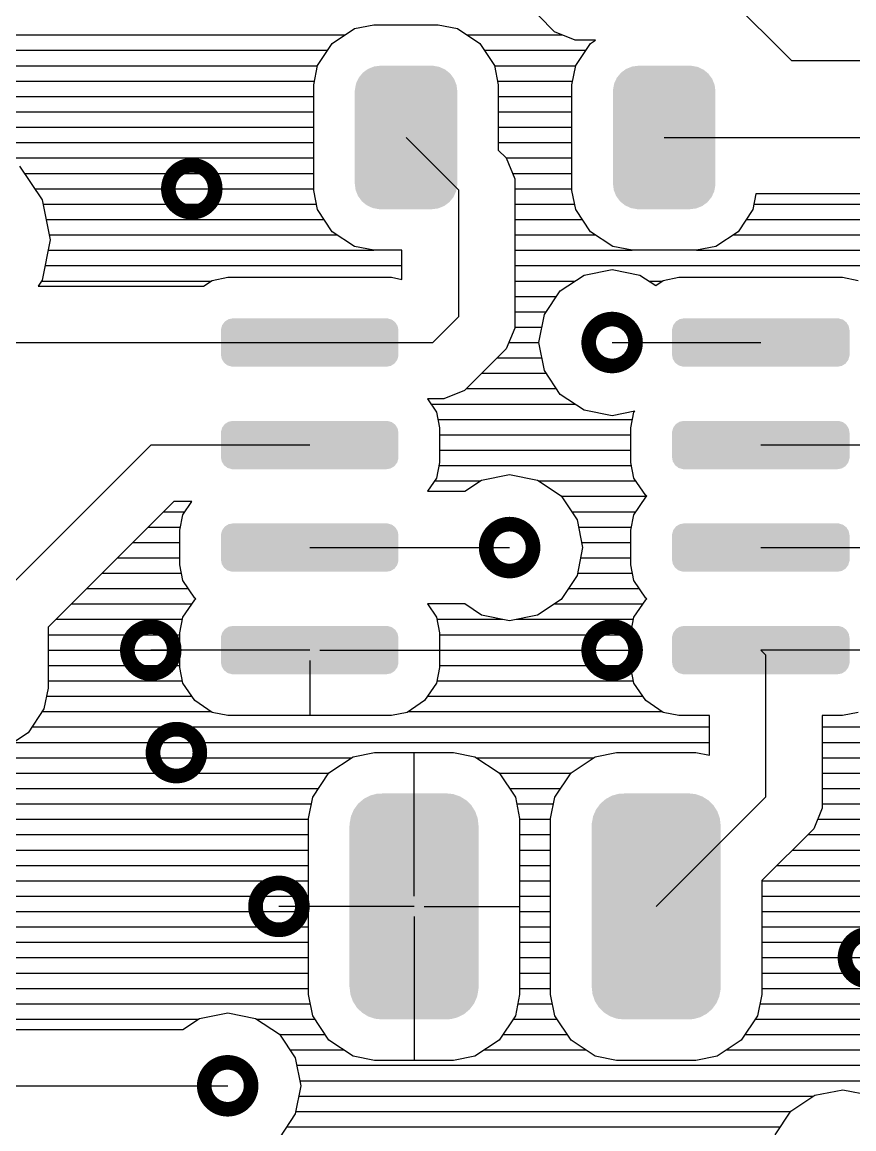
# Model space of a CAD drawing. Extents: x 295 to 953, y 10 to 290.
# Drawn here: x 630.63 to 651.24, y 140.69 to 168.11 of the extents above; entities that cross this region are included whole.
import ezdxf

# ---------------------------------------------------------------- set-up
doc = ezdxf.new("R2010")
doc.units = 0
doc.header["$LTSCALE"] = 5
doc.header["$MEASUREMENT"] = 0
doc.layers.get('0').update_dxf_attribs({"linetype": 'CONTINUOUS', "lineweight": 25})
doc.layers.add('130409_DV-DPH-A6_TOP', color=5, linetype='CONTINUOUS')

msp = doc.modelspace()

# ---------------------------------------------------------------- linework, layer by layer
at = {"const_width": 0.363}
for points in [[(634.253, 163.98, 1), (635.414, 163.98, 1)], [(644.667, 160.17, 1), (645.828, 160.17, 1)], [(642.127, 155.09, 1), (643.288, 155.09, 1)], [(633.237, 152.55, 1), (634.398, 152.55, 1)], [(644.667, 152.55, 1), (645.828, 152.55, 1)], [(633.872, 150.01, 1), (635.033, 150.01, 1)], [(636.412, 146.2, 1), (637.573, 146.2, 1)], [(651.017, 144.93, 1), (652.178, 144.93, 1)], [(635.142, 141.755, 1), (636.303, 141.755, 1)]]:
    msp.add_lwpolyline(points, format="xyb", close=True, dxfattribs=at)
for points in [[(639.199, 166.948), (639.325, 166.999), (641.077, 166.948), (640.968, 166.999)], [(639.325, 166.999), (639.348, 167.008), (640.968, 166.999), (640.918, 167.008)], [(639.348, 167.008), (639.5, 167.027), (640.918, 167.008), (640.81, 167.027)], [(639.5, 167.027), (639.507, 167.028), (640.81, 167.027), (640.777, 167.028)], [(645.595, 166.948), (645.721, 166.999), (647.473, 166.948), (647.364, 166.999)], [(645.721, 166.999), (645.744, 167.008), (647.364, 166.999), (647.313, 167.008)], [(645.744, 167.008), (645.896, 167.027), (647.313, 167.008), (647.206, 167.027)], [(645.896, 167.027), (645.903, 167.028), (647.206, 167.027), (647.173, 167.028)], [(638.955, 166.701), (638.969, 166.729), (641.332, 166.701), (641.312, 166.729)], [(638.969, 166.729), (639.051, 166.83), (641.312, 166.729), (641.238, 166.83)], [(639.051, 166.83), (639.07, 166.854), (641.238, 166.83), (641.209, 166.854)], [(639.07, 166.854), (639.176, 166.932), (641.209, 166.854), (641.113, 166.932)], [(639.176, 166.932), (639.199, 166.948), (641.113, 166.932), (641.077, 166.948)], [(645.351, 166.701), (645.364, 166.729), (647.728, 166.701), (647.707, 166.729)], [(645.364, 166.729), (645.447, 166.83), (647.707, 166.729), (647.633, 166.83)], [(645.447, 166.83), (645.466, 166.854), (647.633, 166.83), (647.605, 166.854)], [(645.466, 166.854), (645.572, 166.932), (647.605, 166.854), (647.509, 166.932)], [(645.572, 166.932), (645.595, 166.948), (647.509, 166.932), (647.473, 166.948)], [(638.873, 166.426), (638.896, 166.552), (641.408, 166.426), (641.392, 166.552)], [(638.896, 166.552), (638.901, 166.584), (641.392, 166.552), (641.379, 166.584)], [(638.901, 166.584), (638.955, 166.701), (641.379, 166.584), (641.332, 166.701)], [(645.269, 166.426), (645.291, 166.552), (647.804, 166.426), (647.788, 166.552)], [(645.291, 166.552), (645.297, 166.584), (647.788, 166.552), (647.775, 166.584)], [(645.297, 166.584), (645.351, 166.701), (647.775, 166.584), (647.728, 166.701)], [(638.872, 166.393), (638.873, 166.426), (641.412, 166.393), (641.408, 166.426)], [(638.872, 164.107), (638.872, 166.393), (641.412, 164.107), (641.412, 166.393)], [(645.268, 166.393), (645.269, 166.426), (647.808, 166.393), (647.804, 166.426)], [(645.268, 164.107), (645.268, 166.393), (647.808, 164.107), (647.808, 166.393)], [(638.876, 164.074), (638.872, 164.107), (641.411, 164.074), (641.412, 164.107)], [(638.892, 163.948), (638.876, 164.074), (641.389, 163.948), (641.411, 164.074)], [(645.272, 164.074), (645.268, 164.107), (647.807, 164.074), (647.808, 164.107)], [(645.288, 163.948), (645.272, 164.074), (647.784, 163.948), (647.807, 164.074)], [(638.905, 163.916), (638.892, 163.948), (641.383, 163.916), (641.389, 163.948)], [(638.952, 163.799), (638.905, 163.916), (641.329, 163.799), (641.383, 163.916)], [(638.973, 163.771), (638.952, 163.799), (641.316, 163.771), (641.329, 163.799)], [(639.047, 163.67), (638.973, 163.771), (641.233, 163.67), (641.316, 163.771)], [(645.301, 163.916), (645.288, 163.948), (647.779, 163.916), (647.784, 163.948)], [(645.348, 163.799), (645.301, 163.916), (647.725, 163.799), (647.779, 163.916)], [(645.368, 163.771), (645.348, 163.799), (647.711, 163.771), (647.725, 163.799)], [(645.442, 163.67), (645.368, 163.771), (647.629, 163.67), (647.711, 163.771)], [(639.075, 163.646), (639.047, 163.67), (641.214, 163.646), (641.233, 163.67)], [(639.171, 163.568), (639.075, 163.646), (641.108, 163.568), (641.214, 163.646)], [(639.207, 163.552), (639.171, 163.568), (641.085, 163.552), (641.108, 163.568)], [(639.316, 163.501), (639.207, 163.552), (640.959, 163.501), (641.085, 163.552)], [(639.367, 163.492), (639.316, 163.501), (640.936, 163.492), (640.959, 163.501)], [(639.474, 163.473), (639.367, 163.492), (640.784, 163.473), (640.936, 163.492)], [(639.507, 163.472), (639.474, 163.473), (640.777, 163.472), (640.784, 163.473)], [(645.471, 163.646), (645.442, 163.67), (647.61, 163.646), (647.629, 163.67)], [(645.567, 163.568), (645.471, 163.646), (647.504, 163.568), (647.61, 163.646)], [(645.603, 163.552), (645.567, 163.568), (647.481, 163.552), (647.504, 163.568)], [(645.712, 163.501), (645.603, 163.552), (647.355, 163.501), (647.481, 163.552)], [(645.762, 163.492), (645.712, 163.501), (647.332, 163.492), (647.355, 163.501)], [(645.87, 163.473), (645.762, 163.492), (647.18, 163.473), (647.332, 163.492)], [(645.903, 163.472), (645.87, 163.473), (647.173, 163.472), (647.18, 163.473)], [(635.638, 160.671), (635.653, 160.692), (639.876, 160.671), (639.85, 160.692)], [(635.653, 160.692), (635.728, 160.738), (639.85, 160.692), (639.789, 160.738)], [(635.728, 160.738), (635.747, 160.749), (639.789, 160.738), (639.748, 160.749)], [(635.747, 160.749), (635.847, 160.768), (639.748, 160.749), (639.683, 160.768)], [(635.847, 160.768), (635.855, 160.769), (639.683, 160.768), (639.654, 160.769)], [(646.814, 160.671), (646.829, 160.692), (651.052, 160.671), (651.026, 160.692)], [(646.829, 160.692), (646.904, 160.738), (651.026, 160.692), (650.965, 160.738)], [(646.904, 160.738), (646.923, 160.749), (650.965, 160.738), (650.924, 160.749)], [(646.923, 160.749), (647.023, 160.768), (650.924, 160.749), (650.859, 160.768)], [(647.023, 160.768), (647.031, 160.769), (650.859, 160.768), (650.83, 160.769)], [(635.555, 160.47), (635.556, 160.498), (639.954, 160.47), (639.949, 160.498)], [(635.555, 159.87), (635.555, 160.47), (639.954, 159.87), (639.954, 160.47)], [(635.556, 160.498), (635.579, 160.578), (639.949, 160.498), (639.934, 160.578)], [(635.579, 160.578), (635.587, 160.604), (639.934, 160.578), (639.918, 160.604)], [(635.587, 160.604), (635.638, 160.671), (639.918, 160.604), (639.876, 160.671)], [(646.731, 160.47), (646.732, 160.498), (651.13, 160.47), (651.125, 160.498)], [(646.731, 159.87), (646.731, 160.47), (651.13, 159.87), (651.13, 160.47)], [(646.732, 160.498), (646.755, 160.578), (651.125, 160.498), (651.11, 160.578)], [(646.755, 160.578), (646.763, 160.604), (651.11, 160.578), (651.094, 160.604)], [(646.763, 160.604), (646.814, 160.671), (651.094, 160.604), (651.052, 160.671)], [(635.56, 159.842), (635.555, 159.87), (639.953, 159.842), (639.954, 159.87)], [(646.736, 159.842), (646.731, 159.87), (651.129, 159.842), (651.13, 159.87)], [(635.575, 159.762), (635.56, 159.842), (639.93, 159.762), (639.953, 159.842)], [(635.591, 159.736), (635.575, 159.762), (639.922, 159.736), (639.93, 159.762)], [(635.633, 159.669), (635.591, 159.736), (639.871, 159.669), (639.922, 159.736)], [(635.66, 159.648), (635.633, 159.669), (639.856, 159.648), (639.871, 159.669)], [(635.72, 159.602), (635.66, 159.648), (639.781, 159.602), (639.856, 159.648)], [(635.761, 159.591), (635.72, 159.602), (639.763, 159.591), (639.781, 159.602)], [(635.826, 159.572), (635.761, 159.591), (639.662, 159.572), (639.763, 159.591)], [(646.751, 159.762), (646.736, 159.842), (651.106, 159.762), (651.129, 159.842)], [(646.767, 159.736), (646.751, 159.762), (651.098, 159.736), (651.106, 159.762)], [(646.809, 159.669), (646.767, 159.736), (651.047, 159.669), (651.098, 159.736)], [(646.836, 159.648), (646.809, 159.669), (651.032, 159.648), (651.047, 159.669)], [(646.896, 159.602), (646.836, 159.648), (650.957, 159.602), (651.032, 159.648)], [(646.937, 159.591), (646.896, 159.602), (650.939, 159.591), (650.957, 159.602)], [(647.002, 159.572), (646.937, 159.591), (650.838, 159.572), (650.939, 159.591)], [(635.855, 159.571), (635.826, 159.572), (639.654, 159.571), (639.662, 159.572)], [(647.031, 159.571), (647.002, 159.572), (650.83, 159.571), (650.838, 159.572)], [(635.747, 158.209), (635.847, 158.228), (639.748, 158.209), (639.683, 158.228)], [(635.847, 158.228), (635.855, 158.229), (639.683, 158.228), (639.654, 158.229)], [(646.923, 158.209), (647.023, 158.228), (650.924, 158.209), (650.859, 158.228)], [(647.023, 158.228), (647.031, 158.229), (650.859, 158.228), (650.83, 158.229)], [(635.555, 157.93), (635.556, 157.958), (639.954, 157.93), (639.949, 157.958)], [(635.556, 157.958), (635.579, 158.038), (639.949, 157.958), (639.934, 158.038)], [(635.579, 158.038), (635.587, 158.064), (639.934, 158.038), (639.918, 158.064)], [(635.587, 158.064), (635.638, 158.131), (639.918, 158.064), (639.876, 158.131)], [(635.638, 158.131), (635.653, 158.152), (639.876, 158.131), (639.85, 158.152)], [(635.653, 158.152), (635.728, 158.198), (639.85, 158.152), (639.789, 158.198)], [(635.728, 158.198), (635.747, 158.209), (639.789, 158.198), (639.748, 158.209)], [(646.731, 157.93), (646.732, 157.958), (651.13, 157.93), (651.125, 157.958)], [(646.732, 157.958), (646.755, 158.038), (651.125, 157.958), (651.11, 158.038)], [(646.755, 158.038), (646.763, 158.064), (651.11, 158.038), (651.094, 158.064)], [(646.763, 158.064), (646.814, 158.131), (651.094, 158.064), (651.052, 158.131)], [(646.814, 158.131), (646.829, 158.152), (651.052, 158.131), (651.026, 158.152)], [(646.829, 158.152), (646.904, 158.198), (651.026, 158.152), (650.965, 158.198)], [(646.904, 158.198), (646.923, 158.209), (650.965, 158.198), (650.924, 158.209)], [(635.555, 157.33), (635.555, 157.93), (639.954, 157.33), (639.954, 157.93)], [(646.731, 157.33), (646.731, 157.93), (651.13, 157.33), (651.13, 157.93)], [(635.56, 157.302), (635.555, 157.33), (639.953, 157.302), (639.954, 157.33)], [(635.575, 157.222), (635.56, 157.302), (639.93, 157.222), (639.953, 157.302)], [(635.591, 157.196), (635.575, 157.222), (639.922, 157.196), (639.93, 157.222)], [(635.633, 157.129), (635.591, 157.196), (639.871, 157.129), (639.922, 157.196)], [(635.66, 157.108), (635.633, 157.129), (639.856, 157.108), (639.871, 157.129)], [(646.736, 157.302), (646.731, 157.33), (651.129, 157.302), (651.13, 157.33)], [(646.751, 157.222), (646.736, 157.302), (651.106, 157.222), (651.129, 157.302)], [(646.767, 157.196), (646.751, 157.222), (651.098, 157.196), (651.106, 157.222)], [(646.809, 157.129), (646.767, 157.196), (651.047, 157.129), (651.098, 157.196)], [(646.836, 157.108), (646.809, 157.129), (651.032, 157.108), (651.047, 157.129)], [(635.72, 157.062), (635.66, 157.108), (639.781, 157.062), (639.856, 157.108)], [(635.761, 157.051), (635.72, 157.062), (639.763, 157.051), (639.781, 157.062)], [(635.826, 157.032), (635.761, 157.051), (639.662, 157.032), (639.763, 157.051)], [(635.855, 157.031), (635.826, 157.032), (639.654, 157.031), (639.662, 157.032)], [(646.896, 157.062), (646.836, 157.108), (650.957, 157.062), (651.032, 157.108)], [(646.937, 157.051), (646.896, 157.062), (650.939, 157.051), (650.957, 157.062)], [(647.002, 157.032), (646.937, 157.051), (650.838, 157.032), (650.939, 157.051)], [(647.031, 157.031), (647.002, 157.032), (650.83, 157.031), (650.838, 157.032)], [(635.556, 155.418), (635.579, 155.498), (639.949, 155.418), (639.934, 155.498)], [(635.579, 155.498), (635.587, 155.524), (639.934, 155.498), (639.918, 155.524)], [(635.587, 155.524), (635.638, 155.591), (639.918, 155.524), (639.876, 155.591)], [(635.638, 155.591), (635.653, 155.612), (639.876, 155.591), (639.85, 155.612)], [(635.653, 155.612), (635.728, 155.658), (639.85, 155.612), (639.789, 155.658)], [(635.728, 155.658), (635.747, 155.669), (639.789, 155.658), (639.748, 155.669)], [(635.747, 155.669), (635.847, 155.688), (639.748, 155.669), (639.683, 155.688)], [(635.847, 155.688), (635.855, 155.689), (639.683, 155.688), (639.654, 155.689)], [(646.732, 155.418), (646.755, 155.498), (651.125, 155.418), (651.11, 155.498)], [(646.755, 155.498), (646.763, 155.524), (651.11, 155.498), (651.094, 155.524)], [(646.763, 155.524), (646.814, 155.591), (651.094, 155.524), (651.052, 155.591)], [(646.814, 155.591), (646.829, 155.612), (651.052, 155.591), (651.026, 155.612)], [(646.829, 155.612), (646.904, 155.658), (651.026, 155.612), (650.965, 155.658)], [(646.904, 155.658), (646.923, 155.669), (650.965, 155.658), (650.924, 155.669)], [(646.923, 155.669), (647.023, 155.688), (650.924, 155.669), (650.859, 155.688)], [(647.023, 155.688), (647.031, 155.689), (650.859, 155.688), (650.83, 155.689)], [(635.555, 155.39), (635.556, 155.418), (639.954, 155.39), (639.949, 155.418)], [(635.555, 154.79), (635.555, 155.39), (639.954, 154.79), (639.954, 155.39)], [(646.731, 155.39), (646.732, 155.418), (651.13, 155.39), (651.125, 155.418)], [(646.731, 154.79), (646.731, 155.39), (651.13, 154.79), (651.13, 155.39)], [(635.56, 154.762), (635.555, 154.79), (639.953, 154.762), (639.954, 154.79)], [(635.575, 154.682), (635.56, 154.762), (639.93, 154.682), (639.953, 154.762)], [(635.591, 154.656), (635.575, 154.682), (639.922, 154.656), (639.93, 154.682)], [(635.633, 154.589), (635.591, 154.656), (639.871, 154.589), (639.922, 154.656)], [(646.736, 154.762), (646.731, 154.79), (651.129, 154.762), (651.13, 154.79)], [(646.751, 154.682), (646.736, 154.762), (651.106, 154.682), (651.129, 154.762)], [(646.767, 154.656), (646.751, 154.682), (651.098, 154.656), (651.106, 154.682)], [(646.809, 154.589), (646.767, 154.656), (651.047, 154.589), (651.098, 154.656)], [(635.66, 154.568), (635.633, 154.589), (639.856, 154.568), (639.871, 154.589)], [(635.72, 154.522), (635.66, 154.568), (639.781, 154.522), (639.856, 154.568)], [(635.761, 154.511), (635.72, 154.522), (639.763, 154.511), (639.781, 154.522)], [(635.826, 154.492), (635.761, 154.511), (639.662, 154.492), (639.763, 154.511)], [(635.855, 154.491), (635.826, 154.492), (639.654, 154.491), (639.662, 154.492)], [(646.836, 154.568), (646.809, 154.589), (651.032, 154.568), (651.047, 154.589)], [(646.896, 154.522), (646.836, 154.568), (650.957, 154.522), (651.032, 154.568)], [(646.937, 154.511), (646.896, 154.522), (650.939, 154.511), (650.957, 154.522)], [(647.002, 154.492), (646.937, 154.511), (650.838, 154.492), (650.939, 154.511)], [(647.031, 154.491), (647.002, 154.492), (650.83, 154.491), (650.838, 154.492)], [(635.587, 152.984), (635.638, 153.051), (639.918, 152.984), (639.876, 153.051)], [(635.638, 153.051), (635.653, 153.072), (639.876, 153.051), (639.85, 153.072)], [(635.653, 153.072), (635.728, 153.118), (639.85, 153.072), (639.789, 153.118)], [(635.728, 153.118), (635.747, 153.129), (639.789, 153.118), (639.748, 153.129)], [(635.747, 153.129), (635.847, 153.148), (639.748, 153.129), (639.683, 153.148)], [(635.847, 153.148), (635.855, 153.149), (639.683, 153.148), (639.654, 153.149)], [(646.763, 152.984), (646.814, 153.051), (651.094, 152.984), (651.052, 153.051)], [(646.814, 153.051), (646.829, 153.072), (651.052, 153.051), (651.026, 153.072)], [(646.829, 153.072), (646.904, 153.118), (651.026, 153.072), (650.965, 153.118)], [(646.904, 153.118), (646.923, 153.129), (650.965, 153.118), (650.924, 153.129)], [(646.923, 153.129), (647.023, 153.148), (650.924, 153.129), (650.859, 153.148)], [(647.023, 153.148), (647.031, 153.149), (650.859, 153.148), (650.83, 153.149)], [(635.555, 152.85), (635.556, 152.878), (639.954, 152.85), (639.949, 152.878)], [(635.555, 152.25), (635.555, 152.85), (639.954, 152.25), (639.954, 152.85)], [(635.556, 152.878), (635.579, 152.958), (639.949, 152.878), (639.934, 152.958)], [(635.579, 152.958), (635.587, 152.984), (639.934, 152.958), (639.918, 152.984)], [(646.731, 152.85), (646.732, 152.878), (651.13, 152.85), (651.125, 152.878)], [(646.731, 152.25), (646.731, 152.85), (651.13, 152.25), (651.13, 152.85)], [(646.732, 152.878), (646.755, 152.958), (651.125, 152.878), (651.11, 152.958)], [(646.755, 152.958), (646.763, 152.984), (651.11, 152.958), (651.094, 152.984)], [(635.56, 152.222), (635.555, 152.25), (639.953, 152.222), (639.954, 152.25)], [(635.575, 152.142), (635.56, 152.222), (639.93, 152.142), (639.953, 152.222)], [(646.736, 152.222), (646.731, 152.25), (651.129, 152.222), (651.13, 152.25)], [(646.751, 152.142), (646.736, 152.222), (651.106, 152.142), (651.129, 152.222)], [(635.591, 152.116), (635.575, 152.142), (639.922, 152.116), (639.93, 152.142)], [(635.633, 152.049), (635.591, 152.116), (639.871, 152.049), (639.922, 152.116)], [(635.66, 152.028), (635.633, 152.049), (639.856, 152.028), (639.871, 152.049)], [(635.72, 151.982), (635.66, 152.028), (639.781, 151.982), (639.856, 152.028)], [(635.761, 151.971), (635.72, 151.982), (639.763, 151.971), (639.781, 151.982)], [(635.826, 151.952), (635.761, 151.971), (639.662, 151.952), (639.763, 151.971)], [(635.855, 151.951), (635.826, 151.952), (639.654, 151.951), (639.662, 151.952)], [(646.767, 152.116), (646.751, 152.142), (651.098, 152.116), (651.106, 152.142)], [(646.809, 152.049), (646.767, 152.116), (651.047, 152.049), (651.098, 152.116)], [(646.836, 152.028), (646.809, 152.049), (651.032, 152.028), (651.047, 152.049)], [(646.896, 151.982), (646.836, 152.028), (650.957, 151.982), (651.032, 152.028)], [(646.937, 151.971), (646.896, 151.982), (650.939, 151.971), (650.957, 151.982)], [(647.002, 151.952), (646.937, 151.971), (650.838, 151.952), (650.939, 151.971)], [(647.031, 151.951), (647.002, 151.952), (650.83, 151.951), (650.838, 151.952)], [(639.093, 148.863), (639.209, 148.924), (641.579, 148.863), (641.481, 148.924)], [(639.209, 148.924), (639.252, 148.947), (641.481, 148.924), (641.414, 148.947)], [(639.252, 148.947), (639.387, 148.983), (641.414, 148.947), (641.311, 148.983)], [(639.387, 148.983), (639.426, 148.993), (641.311, 148.983), (641.211, 148.993)], [(639.426, 148.993), (639.606, 148.999), (641.211, 148.993), (641.154, 148.999)], [(641.075, 148.999), (641.132, 149.001), (641.154, 148.999), (641.132, 149.001)], [(645.093, 148.863), (645.208, 148.924), (647.578, 148.863), (647.48, 148.924)], [(645.208, 148.924), (645.252, 148.947), (647.48, 148.924), (647.414, 148.947)], [(645.252, 148.947), (645.386, 148.983), (647.414, 148.947), (647.31, 148.983)], [(645.386, 148.983), (645.426, 148.993), (647.31, 148.983), (647.21, 148.993)], [(645.426, 148.993), (645.606, 148.999), (647.21, 148.993), (647.154, 148.999)], [(647.075, 148.999), (647.131, 149.001), (647.154, 148.999), (647.131, 149.001)], [(638.85, 148.601), (638.924, 148.702), (641.826, 148.601), (641.762, 148.702)], [(638.924, 148.702), (638.956, 148.746), (641.762, 148.702), (641.718, 148.746)], [(638.956, 148.746), (639.053, 148.829), (641.718, 148.746), (641.634, 148.829)], [(639.053, 148.829), (639.093, 148.863), (641.634, 148.829), (641.579, 148.863)], [(644.849, 148.601), (644.924, 148.702), (647.825, 148.601), (647.761, 148.702)], [(644.924, 148.702), (644.956, 148.746), (647.761, 148.702), (647.717, 148.746)], [(644.956, 148.746), (645.053, 148.829), (647.717, 148.746), (647.633, 148.829)], [(645.053, 148.829), (645.093, 148.863), (647.633, 148.829), (647.578, 148.863)], [(638.745, 148.259), (638.767, 148.38), (641.931, 148.259), (641.918, 148.38)], [(638.767, 148.38), (638.778, 148.436), (641.918, 148.38), (641.898, 148.436)], [(638.778, 148.436), (638.827, 148.55), (641.898, 148.436), (641.858, 148.55)], [(638.827, 148.55), (638.85, 148.601), (641.858, 148.55), (641.826, 148.601)], [(644.744, 148.259), (644.767, 148.38), (647.931, 148.259), (647.917, 148.38)], [(644.767, 148.38), (644.777, 148.436), (647.917, 148.38), (647.898, 148.436)], [(644.777, 148.436), (644.827, 148.55), (647.898, 148.436), (647.857, 148.55)], [(644.827, 148.55), (644.849, 148.601), (647.857, 148.55), (647.825, 148.601)], [(638.74, 144.201), (638.74, 148.199), (641.94, 144.201), (641.94, 148.199)], [(638.743, 148.202), (638.745, 148.259), (641.938, 148.202), (641.931, 148.259)], [(638.743, 148.199), (638.743, 148.202), (641.938, 148.199), (641.938, 148.202)], [(644.74, 144.201), (644.74, 148.199), (647.94, 144.201), (647.94, 148.199)], [(644.742, 148.202), (644.744, 148.259), (647.937, 148.202), (647.931, 148.259)], [(644.742, 148.199), (644.742, 148.202), (647.937, 148.199), (647.937, 148.202)], [(638.743, 144.198), (638.743, 144.201), (641.938, 144.198), (641.938, 144.201)], [(638.749, 144.141), (638.743, 144.198), (641.936, 144.141), (641.938, 144.198)], [(638.763, 144.02), (638.749, 144.141), (641.913, 144.02), (641.936, 144.141)], [(638.782, 143.964), (638.763, 144.02), (641.903, 143.964), (641.913, 144.02)], [(638.823, 143.85), (638.782, 143.964), (641.853, 143.85), (641.903, 143.964)], [(644.742, 144.198), (644.742, 144.201), (647.937, 144.198), (647.937, 144.201)], [(644.749, 144.141), (644.742, 144.198), (647.935, 144.141), (647.937, 144.198)], [(644.762, 144.02), (644.749, 144.141), (647.913, 144.02), (647.935, 144.141)], [(644.782, 143.964), (644.762, 144.02), (647.902, 143.964), (647.913, 144.02)], [(644.822, 143.85), (644.782, 143.964), (647.853, 143.85), (647.902, 143.964)], [(638.855, 143.799), (638.823, 143.85), (641.831, 143.799), (641.853, 143.85)], [(638.919, 143.698), (638.855, 143.799), (641.756, 143.698), (641.831, 143.799)], [(638.963, 143.654), (638.919, 143.698), (641.724, 143.654), (641.756, 143.698)], [(644.854, 143.799), (644.822, 143.85), (647.83, 143.799), (647.853, 143.85)], [(644.918, 143.698), (644.854, 143.799), (647.756, 143.698), (647.83, 143.799)], [(644.962, 143.654), (644.918, 143.698), (647.724, 143.654), (647.756, 143.698)], [(639.047, 143.571), (638.963, 143.654), (641.627, 143.571), (641.724, 143.654)], [(639.101, 143.537), (639.047, 143.571), (641.588, 143.537), (641.627, 143.571)], [(639.2, 143.476), (639.101, 143.537), (641.472, 143.476), (641.588, 143.537)], [(639.266, 143.453), (639.2, 143.476), (641.428, 143.453), (641.472, 143.476)], [(639.37, 143.417), (639.266, 143.453), (641.293, 143.417), (641.428, 143.453)], [(639.468, 143.407), (639.37, 143.417), (641.254, 143.407), (641.293, 143.417)], [(639.525, 143.401), (639.468, 143.407), (641.074, 143.401), (641.254, 143.407)], [(645.046, 143.571), (644.962, 143.654), (647.627, 143.571), (647.724, 143.654)], [(645.101, 143.537), (645.046, 143.571), (647.587, 143.537), (647.627, 143.571)], [(645.199, 143.476), (645.101, 143.537), (647.471, 143.476), (647.587, 143.537)], [(645.265, 143.453), (645.199, 143.476), (647.428, 143.453), (647.471, 143.476)], [(645.369, 143.417), (645.265, 143.453), (647.293, 143.417), (647.428, 143.453)], [(645.468, 143.407), (645.369, 143.417), (647.254, 143.407), (647.293, 143.417)], [(645.524, 143.401), (645.468, 143.407), (647.074, 143.401), (647.254, 143.407)], [(639.549, 143.398), (639.525, 143.401), (639.549, 143.398), (639.606, 143.401)], [(645.548, 143.398), (645.524, 143.401), (645.548, 143.398), (645.606, 143.401)]]:
    msp.add_solid(points)
at = {"layer": '130409_DV-DPH-A6_TOP', "color": 7}
for p, q in [((647.788, 169.06), (649.693, 167.155)), ((643.82, 167.871), (643.424, 168.268)), ((638.313, 167.582), (638.862, 167.947)), ((638.862, 167.947), (639.345, 168.044)), ((639.345, 168.044), (640.94, 168.044)), ((640.94, 168.044), (641.417, 167.947)), ((641.417, 167.947), (641.966, 167.582)), ((644.333, 167.663), (643.82, 167.871)), ((629.418, 167.79), (638.623, 167.79)), ((637.948, 167.033), (638.313, 167.582)), ((641.656, 167.79), (644.023, 167.79)), ((641.966, 167.582), (642.332, 167.033)), ((644.836, 167.663), (644.333, 167.663)), ((644.348, 167.033), (644.714, 167.582)), ((644.714, 167.582), (644.836, 167.663)), ((620.762, 167.409), (638.197, 167.409)), ((642.083, 167.409), (644.597, 167.409)), ((621.219, 167.028), (637.948, 167.028)), ((637.856, 166.556), (637.948, 167.033)), ((642.332, 167.033), (642.428, 166.556)), ((642.332, 167.028), (644.348, 167.028)), ((644.252, 166.556), (644.348, 167.033)), ((649.693, 167.155), (664.298, 167.155)), ((621.473, 166.647), (637.871, 166.647)), ((637.856, 163.939), (637.856, 166.556)), ((642.408, 166.647), (644.272, 166.647)), ((642.428, 166.556), (642.428, 164.935)), ((644.252, 163.939), (644.252, 166.556)), ((621.58, 166.266), (637.856, 166.266)), ((642.428, 166.266), (644.252, 166.266)), ((621.656, 165.885), (637.856, 165.885)), ((642.428, 165.885), (644.252, 165.885)), ((621.58, 165.504), (637.856, 165.504)), ((642.428, 165.504), (644.252, 165.504)), ((629.621, 165.123), (637.856, 165.123)), ((641.438, 163.955), (640.142, 165.25)), ((642.428, 165.123), (644.252, 165.123)), ((646.538, 165.25), (656.043, 165.25)), ((642.428, 164.935), (642.621, 164.742)), ((630.267, 164.742), (637.856, 164.742)), ((630.566, 164.539), (631.125, 163.701)), ((642.621, 164.742), (644.252, 164.742)), ((642.621, 164.742), (642.835, 164.229)), ((630.688, 164.361), (637.856, 164.361)), ((642.779, 164.361), (644.252, 164.361)), ((630.942, 163.98), (637.856, 163.98)), ((642.835, 164.229), (642.835, 161.079)), ((642.835, 163.98), (644.252, 163.98)), ((631.125, 163.701), (631.323, 162.71)), ((637.948, 163.462), (637.856, 163.939)), ((641.438, 163.955), (641.438, 160.805)), ((644.348, 163.462), (644.252, 163.939)), ((648.809, 163.853), (648.732, 163.462)), ((654.93, 163.853), (648.809, 163.853)), ((631.145, 163.599), (637.922, 163.599)), ((638.313, 162.913), (637.948, 163.462)), ((642.835, 163.599), (644.323, 163.599)), ((644.714, 162.913), (644.348, 163.462)), ((648.732, 163.462), (648.367, 162.913)), ((648.758, 163.599), (655.311, 163.599)), ((631.222, 163.218), (638.115, 163.218)), ((642.835, 163.218), (644.511, 163.218)), ((648.565, 163.218), (656.093, 163.218)), ((638.862, 162.547), (638.313, 162.913)), ((645.263, 162.547), (644.714, 162.913)), ((648.367, 162.913), (647.818, 162.547)), ((631.323, 162.71), (631.125, 161.714)), ((631.298, 162.837), (638.435, 162.837)), ((642.835, 162.837), (644.836, 162.837)), ((648.245, 162.837), (656.017, 162.837)), ((631.272, 162.456), (639.345, 162.456)), ((639.345, 162.456), (638.862, 162.547)), ((640.041, 162.456), (639.345, 162.456)), ((640.041, 161.735), (640.041, 162.456)), ((642.835, 162.456), (645.74, 162.456)), ((645.74, 162.456), (645.263, 162.547)), ((647.335, 162.456), (645.74, 162.456)), ((647.818, 162.547), (647.335, 162.456)), ((647.335, 162.456), (656.043, 162.456)), ((631.196, 162.075), (640.041, 162.075)), ((642.835, 162.075), (656.119, 162.075)), ((635.336, 161.709), (635.723, 161.785)), ((635.723, 161.785), (639.781, 161.785)), ((639.781, 161.785), (640.041, 161.735)), ((643.962, 161.45), (644.552, 161.841)), ((644.552, 161.841), (645.248, 161.978)), ((645.248, 161.978), (645.938, 161.841)), ((645.938, 161.841), (646.33, 161.582)), ((646.512, 161.709), (646.899, 161.785)), ((646.899, 161.785), (650.957, 161.785)), ((650.957, 161.785), (651.344, 161.709)), ((631.125, 161.714), (631.029, 161.567)), ((631.029, 161.567), (635.123, 161.567)), ((631.11, 161.694), (635.316, 161.694)), ((635.123, 161.567), (635.336, 161.709)), ((642.835, 161.694), (644.328, 161.694)), ((646.162, 161.694), (646.492, 161.694)), ((646.33, 161.582), (646.512, 161.709)), ((642.835, 161.313), (643.871, 161.313)), ((643.571, 160.861), (643.962, 161.45)), ((642.835, 161.079), (642.835, 160.526)), ((640.803, 160.17), (641.438, 160.805)), ((642.835, 160.932), (643.617, 160.932)), ((643.434, 160.17), (643.571, 160.861)), ((642.835, 160.526), (642.621, 160.013)), ((642.835, 160.551), (643.51, 160.551)), ((628.738, 160.17), (637.12, 160.17)), ((637.12, 160.17), (637.755, 160.17)), ((637.755, 160.17), (640.803, 160.17)), ((642.682, 160.17), (643.434, 160.17)), ((643.571, 159.474), (643.434, 160.17)), ((645.248, 160.17), (648.931, 160.17)), ((642.621, 160.013), (641.986, 159.378)), ((642.393, 159.789), (643.51, 159.789)), ((641.986, 159.378), (641.59, 158.981)), ((642.012, 159.408), (643.617, 159.408)), ((643.962, 158.885), (643.571, 159.474)), ((641.077, 158.773), (640.67, 158.773)), ((640.67, 158.773), (640.894, 158.443)), ((641.59, 158.981), (641.077, 158.773)), ((641.631, 159.027), (643.871, 159.027)), ((644.552, 158.494), (643.962, 158.885)), ((640.757, 158.646), (644.328, 158.646)), ((645.248, 158.356), (644.552, 158.494)), ((640.894, 158.443), (640.97, 158.057)), ((640.93, 158.265), (645.75, 158.265)), ((645.806, 158.468), (645.248, 158.356)), ((645.71, 158.057), (645.786, 158.443)), ((645.786, 158.443), (645.806, 158.468)), ((640.97, 158.057), (640.97, 157.198)), ((645.71, 157.198), (645.71, 158.057)), ((640.97, 157.884), (645.71, 157.884)), ((633.818, 157.63), (628.738, 152.55)), ((637.755, 157.63), (633.818, 157.63)), ((640.97, 157.503), (645.71, 157.503)), ((658.583, 157.63), (648.931, 157.63)), ((640.97, 157.198), (640.894, 156.812)), ((640.955, 157.122), (645.725, 157.122)), ((645.786, 156.812), (645.71, 157.198)), ((642.012, 156.761), (642.708, 156.898)), ((642.708, 156.898), (643.398, 156.761)), ((640.894, 156.812), (640.67, 156.487)), ((640.843, 156.741), (641.976, 156.741)), ((641.595, 156.487), (642.012, 156.761)), ((643.398, 156.761), (643.988, 156.37)), ((643.434, 156.741), (645.837, 156.741)), ((646.081, 156.38), (645.786, 156.812)), ((640.67, 156.487), (641.595, 156.487)), ((643.988, 156.37), (644.379, 155.781)), ((643.993, 156.36), (646.111, 156.36)), ((645.786, 155.903), (646.081, 156.335)), ((646.111, 156.36), (646.081, 156.38)), ((646.081, 156.335), (646.111, 156.36)), ((634.392, 156.233), (631.278, 153.114)), ((634.834, 156.233), (634.392, 156.233)), ((634.61, 155.903), (634.834, 156.233)), ((634.138, 155.979), (634.661, 155.979)), ((634.534, 155.517), (634.61, 155.903)), ((644.252, 155.979), (645.837, 155.979)), ((644.379, 155.781), (644.516, 155.09)), ((645.71, 155.517), (645.786, 155.903)), ((633.757, 155.598), (634.549, 155.598)), ((634.534, 154.658), (634.534, 155.517)), ((644.414, 155.598), (645.725, 155.598)), ((645.71, 154.658), (645.71, 155.517)), ((633.376, 155.217), (634.534, 155.217)), ((644.491, 155.217), (645.71, 155.217)), ((637.755, 155.09), (642.708, 155.09)), ((644.516, 155.09), (644.379, 154.394)), ((648.931, 155.09), (656.043, 155.09)), ((632.995, 154.836), (634.534, 154.836)), ((634.61, 154.272), (634.534, 154.658)), ((644.465, 154.836), (645.71, 154.836)), ((645.786, 154.272), (645.71, 154.658)), ((632.614, 154.455), (634.574, 154.455)), ((644.379, 154.394), (643.988, 153.805)), ((644.389, 154.455), (645.75, 154.455)), ((634.905, 153.84), (634.61, 154.272)), ((646.081, 153.84), (645.786, 154.272)), ((632.233, 154.074), (634.747, 154.074)), ((634.935, 153.82), (634.905, 153.84)), ((644.166, 154.074), (645.923, 154.074)), ((646.111, 153.82), (646.081, 153.84)), ((631.852, 153.693), (634.834, 153.693)), ((634.61, 153.363), (634.905, 153.795)), ((634.905, 153.795), (634.935, 153.82)), ((641.595, 153.693), (640.67, 153.693)), ((640.67, 153.693), (640.894, 153.363)), ((642.012, 153.414), (641.595, 153.693)), ((643.988, 153.805), (643.398, 153.414)), ((643.815, 153.693), (646.01, 153.693)), ((645.786, 153.363), (646.081, 153.795)), ((646.081, 153.795), (646.111, 153.82)), ((631.471, 153.312), (634.6, 153.312)), ((634.534, 152.977), (634.61, 153.363)), ((640.894, 153.363), (640.97, 152.977)), ((640.904, 153.312), (642.53, 153.312)), ((642.708, 153.276), (642.012, 153.414)), ((643.398, 153.414), (642.708, 153.276)), ((642.88, 153.312), (645.776, 153.312)), ((645.71, 152.977), (645.786, 153.363)), ((631.278, 153.114), (631.278, 151.61)), ((631.278, 152.931), (634.534, 152.931)), ((634.534, 152.118), (634.534, 152.977)), ((640.97, 152.977), (640.97, 152.118)), ((640.97, 152.931), (645.71, 152.931)), ((645.71, 152.118), (645.71, 152.977)), ((631.278, 152.55), (634.534, 152.55)), ((637.755, 152.55), (633.818, 152.55)), ((637.501, 152.55), (634.534, 152.55)), ((638.009, 152.55), (640.97, 152.55)), ((640.97, 152.55), (645.71, 152.55)), ((652.868, 152.55), (648.931, 152.55)), ((648.931, 152.55), (649.058, 152.423)), ((637.755, 152.296), (637.755, 150.929)), ((649.058, 148.913), (649.058, 152.423)), ((631.278, 152.169), (634.534, 152.169)), ((634.61, 151.732), (634.534, 152.118)), ((640.97, 152.118), (640.894, 151.732)), ((640.97, 152.169), (645.71, 152.169)), ((645.786, 151.732), (645.71, 152.118)), ((631.278, 151.788), (634.6, 151.788)), ((634.905, 151.3), (634.61, 151.732)), ((640.894, 151.732), (640.599, 151.3)), ((640.904, 151.788), (645.776, 151.788)), ((646.081, 151.3), (645.786, 151.732)), ((631.278, 151.61), (631.171, 151.092)), ((631.232, 151.407), (634.834, 151.407)), ((640.67, 151.407), (646.01, 151.407)), ((631.171, 151.092), (630.78, 150.503)), ((635.336, 151.006), (634.905, 151.3)), ((640.599, 151.3), (640.168, 151.006)), ((646.512, 151.006), (646.081, 151.3)), ((631.125, 151.026), (635.316, 151.026)), ((635.723, 150.929), (635.336, 151.006)), ((639.781, 150.929), (635.723, 150.929)), ((640.168, 151.006), (639.781, 150.929)), ((640.188, 151.026), (646.492, 151.026)), ((646.899, 150.929), (646.512, 151.006)), ((647.661, 150.929), (646.899, 150.929)), ((647.661, 149.944), (647.661, 150.929)), ((650.957, 150.929), (650.455, 150.929)), ((650.455, 150.929), (650.455, 149.192)), ((651.344, 151.006), (650.957, 150.929)), ((630.871, 150.645), (647.661, 150.645)), ((650.455, 150.645), (656.444, 150.645)), ((630.78, 150.503), (630.19, 150.112)), ((630.414, 150.264), (647.661, 150.264)), ((650.455, 150.264), (656.901, 150.264)), ((638.832, 149.908), (639.36, 150.015)), ((639.36, 150.015), (641.321, 150.015)), ((640.34, 146.454), (640.34, 150.015)), ((641.321, 150.015), (641.849, 149.908)), ((644.831, 149.908), (645.359, 150.015)), ((645.359, 150.015), (647.32, 150.015)), ((647.32, 150.015), (647.661, 149.944)), ((621.463, 149.883), (638.791, 149.883)), ((638.232, 149.507), (638.832, 149.908)), ((641.849, 149.908), (642.448, 149.507)), ((641.89, 149.883), (644.79, 149.883)), ((644.232, 149.507), (644.831, 149.908)), ((650.455, 149.883), (665.441, 149.883)), ((621.463, 149.502), (638.227, 149.502)), ((637.831, 148.908), (638.232, 149.507)), ((642.448, 149.507), (642.85, 148.908)), ((642.454, 149.502), (644.226, 149.502)), ((643.83, 148.908), (644.232, 149.507)), ((650.455, 149.502), (665.441, 149.502)), ((650.455, 149.192), (650.455, 148.633)), ((621.463, 149.121), (637.973, 149.121)), ((637.724, 148.374), (637.831, 148.908)), ((642.708, 149.121), (643.972, 149.121)), ((642.85, 148.908), (642.956, 148.374)), ((643.724, 148.374), (643.83, 148.908)), ((649.058, 148.913), (646.34, 146.2)), ((650.455, 149.121), (662.296, 149.121)), ((621.463, 148.74), (637.795, 148.74)), ((642.885, 148.74), (643.795, 148.74)), ((650.455, 148.633), (650.241, 148.12)), ((650.455, 148.74), (661.737, 148.74)), ((623.302, 148.359), (637.724, 148.359)), ((637.724, 144.021), (637.724, 148.374)), ((642.956, 148.374), (642.956, 144.021)), ((642.956, 148.359), (643.724, 148.359)), ((643.724, 144.021), (643.724, 148.374)), ((650.338, 148.359), (661.478, 148.359)), ((650.241, 148.12), (648.956, 146.84)), ((623.759, 147.978), (637.724, 147.978)), ((642.956, 147.978), (643.724, 147.978)), ((650.094, 147.978), (661.316, 147.978)), ((624.013, 147.597), (637.724, 147.597)), ((642.956, 147.597), (643.724, 147.597)), ((649.713, 147.597), (661.239, 147.597)), ((624.12, 147.216), (637.724, 147.216)), ((642.956, 147.216), (643.724, 147.216)), ((649.332, 147.216), (661.265, 147.216)), ((624.196, 146.835), (637.724, 146.835)), ((642.956, 146.835), (643.724, 146.835)), ((648.956, 146.84), (648.956, 144.021)), ((648.956, 146.835), (661.341, 146.835)), ((624.12, 146.454), (637.724, 146.454)), ((642.956, 146.454), (643.724, 146.454)), ((648.956, 146.454), (661.565, 146.454)), ((640.34, 146.2), (636.993, 146.2)), ((640.086, 146.2), (637.724, 146.2)), ((640.594, 146.2), (642.956, 146.2)), ((624.013, 146.073), (637.724, 146.073)), ((640.34, 145.946), (640.34, 142.38)), ((642.956, 146.073), (643.724, 146.073)), ((648.956, 146.073), (661.631, 146.073)), ((623.759, 145.692), (637.724, 145.692)), ((642.956, 145.692), (643.724, 145.692)), ((648.956, 145.692), (661.631, 145.692)), ((623.302, 145.311), (637.724, 145.311)), ((642.956, 145.311), (643.724, 145.311)), ((648.956, 145.311), (661.631, 145.311)), ((621.991, 144.93), (637.724, 144.93)), ((642.956, 144.93), (643.724, 144.93)), ((648.956, 144.93), (661.631, 144.93)), ((621.991, 144.549), (637.724, 144.549)), ((642.956, 144.549), (643.724, 144.549)), ((648.956, 144.549), (661.631, 144.549)), ((621.991, 144.168), (637.724, 144.168)), ((637.831, 143.487), (637.724, 144.021)), ((642.956, 144.021), (642.85, 143.487)), ((642.956, 144.168), (643.724, 144.168)), ((643.83, 143.487), (643.724, 144.021)), ((648.956, 144.021), (648.849, 143.487)), ((648.956, 144.168), (661.631, 144.168)), ((621.991, 143.787), (637.77, 143.787)), ((642.911, 143.787), (643.769, 143.787)), ((648.91, 143.787), (661.631, 143.787)), ((621.941, 143.406), (634.991, 143.406)), ((634.61, 143.152), (635.027, 143.426)), ((635.027, 143.426), (635.723, 143.563)), ((635.723, 143.563), (636.413, 143.426)), ((636.413, 143.426), (637.003, 143.035)), ((636.449, 143.406), (637.887, 143.406)), ((638.232, 142.888), (637.831, 143.487)), ((642.85, 143.487), (642.448, 142.888)), ((642.794, 143.406), (643.886, 143.406)), ((644.232, 142.888), (643.83, 143.487)), ((648.849, 143.487), (648.448, 142.888)), ((648.793, 143.406), (661.631, 143.406)), ((628.458, 143.152), (634.61, 143.152)), ((637.003, 143.035), (637.394, 142.446)), ((637.008, 143.025), (638.141, 143.025)), ((638.832, 142.487), (638.232, 142.888)), ((642.448, 142.888), (641.849, 142.487)), ((642.54, 143.025), (644.14, 143.025)), ((644.831, 142.487), (644.232, 142.888)), ((648.448, 142.888), (647.849, 142.487)), ((648.539, 143.025), (661.631, 143.025)), ((637.267, 142.644), (638.598, 142.644)), ((642.078, 142.644), (644.602, 142.644)), ((648.082, 142.644), (661.631, 142.644)), ((637.394, 142.446), (637.531, 141.755)), ((639.36, 142.38), (638.832, 142.487)), ((641.321, 142.38), (639.36, 142.38)), ((641.849, 142.487), (641.321, 142.38)), ((645.359, 142.38), (644.831, 142.487)), ((647.32, 142.38), (645.359, 142.38)), ((647.849, 142.487), (647.32, 142.38)), ((637.429, 142.263), (661.631, 142.263)), ((637.506, 141.882), (661.631, 141.882)), ((628.738, 141.755), (635.723, 141.755)), ((637.531, 141.755), (637.394, 141.059)), ((637.48, 141.501), (650.231, 141.501)), ((649.677, 141.13), (650.267, 141.521)), ((650.267, 141.521), (650.963, 141.658)), ((650.963, 141.658), (651.653, 141.521)), ((637.394, 141.059), (637.003, 140.47)), ((637.404, 141.12), (649.672, 141.12)), ((649.286, 140.541), (649.677, 141.13)), ((637.181, 140.739), (649.413, 140.739))]:
    msp.add_line(p, q, dxfattribs=at)

doc.saveas('drawing.dxf')
